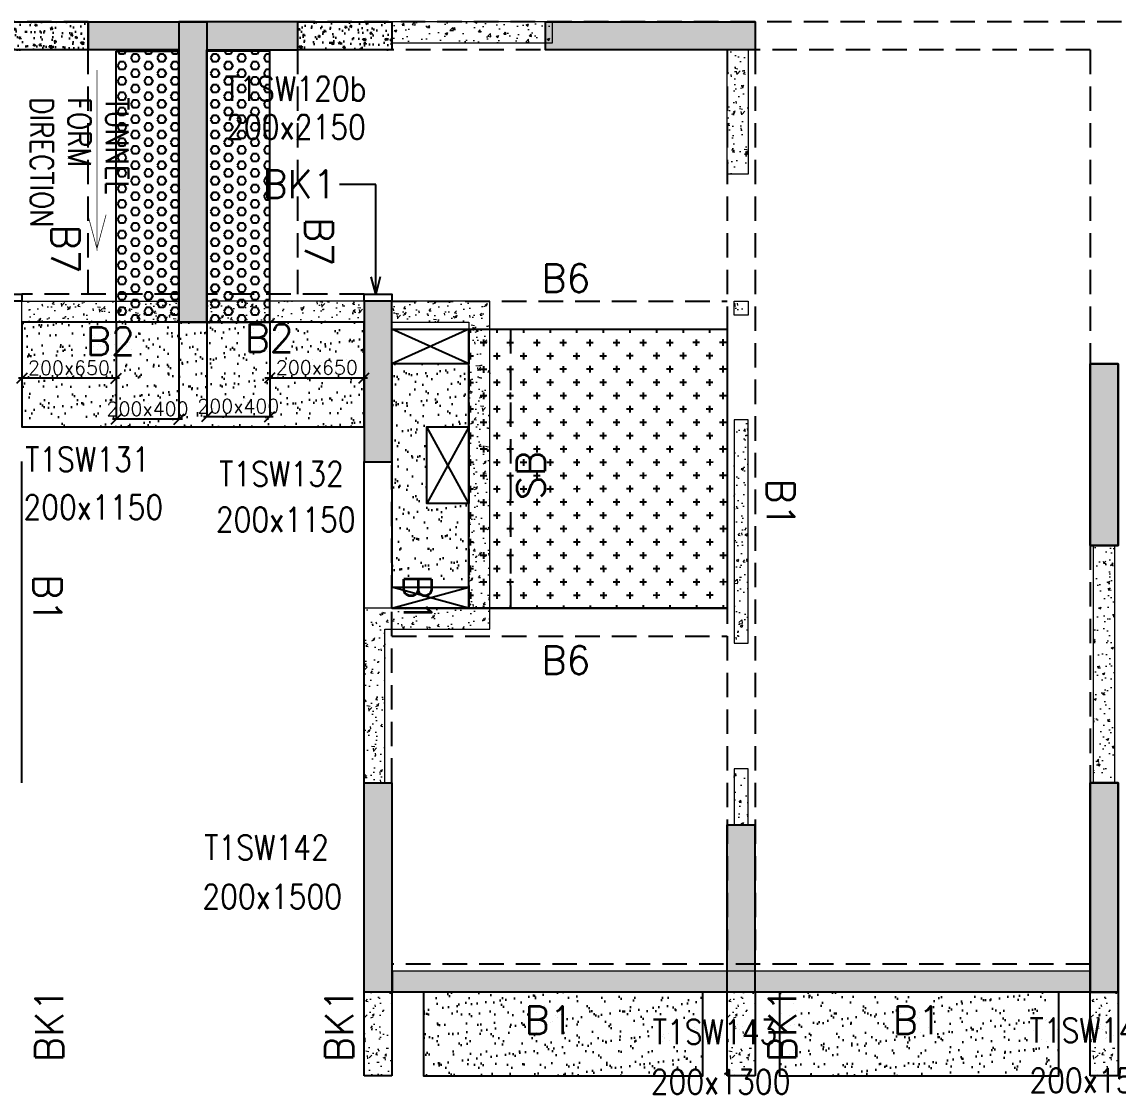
# Model space of a CAD drawing. Header units: millimetres. Extents: x 1078357 to 2594950, y -4969473 to -4636555.
# Drawn here: x 1405801 to 1413651, y -4673440 to -4665760 of the extents above; entities that cross this region are included whole.
import ezdxf

# ---------------------------------------------------------------- set-up
doc = ezdxf.new("R2010")
doc.units = ezdxf.units.MM
doc.header["$PDMODE"] = 35
for name, pattern in [('CONTINOUS', [0]), ('HIDDEN', [0.375, 0.25, -0.125]), ('New Retail block$0$CONTINOUS', [0])]:
    doc.linetypes.add(name, pattern=pattern)
doc.layers.get('0').update_dxf_attribs({"lineweight": 0})
doc.layers.get('Defpoints').update_dxf_attribs({"lineweight": 0})
for name, color, linetype, lineweight in [('A-_ANOTDIMA_D-', 6, 'Continuous', 13), ('COL. NO.', 30, 'Continuous', 25), ('COL. SIZE', 7, 'Continuous', 25), ('DIM', 9, 'Continuous', 25), ('HATCH', 8, 'Continuous', 30), ('RCC UPSTAND', 43, 'Continuous', 30), ('S-NON STR RCC WALL', 8, 'Continuous', 0)]:
    doc.layers.add(name, color=color, linetype=linetype, lineweight=lineweight)
for name, color, linetype in [('B-200x325', 201, 'HIDDEN'), ('B-200x375', 41, 'HIDDEN'), ('B-200x650', 241, 'HIDDEN'), ('B-300xSLAB THK.', 151, 'Continuous'), ('BK1-200x650', 241, 'HIDDEN'), ('DC BEAM NO.', 7, 'Continuous'), ('DROP SLAB', 8, 'Continuous'), ('NON STR. RCC WALL', 6, 'Continuous'), ('S-COLUMN_SHEAR WALL', 1, 'Continuous'), ('S-PROJECTION', 54, 'New Retail block$0$CONTINOUS'), ('SLAB FOLD', 8, 'Continuous'), ('TEXT', 7, 'Continuous')]:
    doc.layers.add(name, color=color, linetype=linetype)
doc.styles.add('Roman', font='romans')
doc.styles.add('ROMANS', font='romans.shx', dxfattribs={"width": 0.85})
doc.dimstyles.new('HARESH', dxfattribs={"dimtxt": 150, "dimasz": 75, "dimexe": 0, "dimexo": 0, "dimgap": 25, "dimtad": 1, "dimdec": 0, "dimdsep": 46, "dimtxsty": 'Roman', "dimblk": 'OBLIQUE', "dimcen": 225, "dimdle": 25, "dimclrd": 2, "dimclre": 2, "dimclrt": 7, "dimadec": 8, "dimazin": 1, "dimtfac": 1, "dimtdec": 0, "dimtmove": 0, "dimatfit": 0, "dimfxl": 1, "dimlwd": -1, "dimlwe": -1, "dimarcsym": 0})
pattern_1 = [(50, (-4983719.23, 23434810.46), (182.184669, -15.9390855), [19.05, -209.55]), (355, (-4983719.23, 23434810.46), (-35.2434214, 191.0568452), [15.24, -167.6405842]), (100.4514447, (-4983704.05, 23434809.13), (146.9412471, 175.1177519), [16.1900088, -178.0902446]), (46.1842, (-4983719.23, 23434861.26), (271.0790409, -42.042328), [28.575, -314.325]), (96.6355576, (-4983696.64, 23434857.75), (237.404134, 247.4261246), [24.2850231, -267.1356082]), (351.1841512, (-4983719.23, 23434861.26), (237.404134, 247.4261246), [22.859967, -251.459732]), (21, (-4983693.83, 23434848.56), (151.6143913, -102.2651982), [19.05, -209.55]), (326, (-4983693.83, 23434848.56), (61.8020283, 184.1879661), [15.24, -167.64]), (71.451445, (-4983681.2, 23434840.03), (213.4164193, 81.9227689), [16.1900088, -178.0899376]), (37.5, (-4983719.23, 23434810.456), (3.08860325, 84.55503887), [0, -165.608, 0, -170.18, 0, -168.275]), (7.5, (-4983719.23, 23434810.46), (66.8196625, 100.18057482), [0, -97.028, 0, -161.798, 0, -64.135]), (327.5, (-4983775.87, 23434810.456), (135.59059517, -5.728744), [0, -63.5, 0, -198.12, 0, -262.89]), (317.5, (-4983801.27, 23434810.46), (148.1291814, 25.42649103), [0, -82.55, 0, -131.572, 0, -186.69])]
pattern_2 = [(140, (-1789723.74, -7200979.27), (12.550427, 143.4520365), [15, -165]), (85, (-1789723.74, -7200979.27), (-150.438427, -27.7502667), [12, -132]), (190.4514445, (-1789722.7, -7200967.32), (-137.887998, 115.7017693), [12.7480384, -140.2284224]), (136.1842, (-1789763.74, -7200979.27), (33.103856, 213.448266), [22.5, -247.5]), (186.6356355, (-1789760.98, -7200961.49), (-194.82372, 186.932389), [19.122068, -210.342752]), (81.184164, (-1789763.74, -7200979.27), (-194.82372, 186.932389), [18, -198]), (111, (-1789753.74, -7200959.27), (80.523778, 119.3814104), [15, -165]), (56, (-1789753.74, -7200959.27), (-145.030009, 48.6630664), [12, -132]), (161.4514447, (-1789747.03, -7200949.33), (-64.5062306, 168.0444753), [12.748038, -140.2284224]), (127.5, (-1789723.74, -7200979.274), (-66.57877077, 2.43197106), [0, -130.4, 0, -134, 0, -132.5]), (97.5, (-1789723.74, -7200979.274), (-78.8823424, 52.6139075), [0, -76.4, 0, -127.4, 0, -50.5]), (57.5, (-1789723.74, -7201023.874), (4.51097435, 106.7644872), [0, -50, 0, -156, 0, -207]), (47.5, (-1789723.74, -7201043.87), (-20.0209965, 116.6372339), [0, -65, 0, -103.6, 0, -147])]
pattern_3 = [(180, (261151.654, 209214.5), (-7e-15, -54.99261315), [31.75, -63.5]), (300, (261151.654, 209214.5), (47.625, 27.4963066), [31.75, -63.5]), (240, (261119.904, 209214.5), (47.625, -27.4963066), [31.75, -63.5])]

# ---------------------------------------------------------------- blocks, each defined once
blk = doc.blocks.new('_Oblique')
at = {"color": 0, "linetype": 'ByBlock', "lineweight": -2}
blk.add_line((-0.5, -0.5), (0.5, 0.5), dxfattribs=at)
blk = doc.blocks.new('*D1304')
at = {"layer": 'Defpoints', "color": 0, "ltscale": 700, "transparency": 16777216}
for p in [(1406475.9, -4667910.2, 0), (1406926, -4667910.2, 0), (1406475.9, -4668605.2)]:
    blk.add_point(p, dxfattribs=at)
at = {"layer": 'DIM', "color": 2, "ltscale": 700, "transparency": 16777216}
for p, q in [((1406475.9, -4667910.2), (1406475.9, -4668605.2)), ((1406926, -4667910.2), (1406926, -4668605.2)), ((1406951, -4668605.2), (1406450.9, -4668605.2))]:
    blk.add_line(p, q, dxfattribs=at)
at = {"layer": 'DIM', "color": 2, "ltscale": 700, "transparency": 16777216, "xscale": 75, "yscale": 75, "zscale": 75, "rotation": 180}
blk.add_blockref('_Oblique', (1406475.9, -4668605.2), dxfattribs=at)
at = {"layer": 'DIM', "color": 2, "ltscale": 700, "transparency": 16777216, "xscale": 75, "yscale": 75, "zscale": 75}
blk.add_blockref('_Oblique', (1406926, -4668605.2), dxfattribs=at)
at = {"layer": 'DIM', "color": 7, "ltscale": 700, "transparency": 16777216, "insert": (1406700.9, -4668530.2), "char_height": 150, "attachment_point": 5, "style": 'Roman'}
blk.add_mtext('{\\H0.666667x;200x400}', dxfattribs=at)
blk = doc.blocks.new('*D1305')
at = {"layer": 'Defpoints', "color": 0, "ltscale": 700, "transparency": 16777216}
for p in [(1405801.2, -4667910.2, 0), (1406475.9, -4667910.2, 0), (1405801.2, -4668312.3)]:
    blk.add_point(p, dxfattribs=at)
at = {"layer": 'DIM', "color": 2, "ltscale": 700, "transparency": 16777216}
for p, q in [((1405801.2, -4667910.2), (1405801.2, -4668312.3)), ((1406475.9, -4667910.2), (1406475.9, -4668312.3)), ((1406500.9, -4668312.3), (1405776.2, -4668312.3))]:
    blk.add_line(p, q, dxfattribs=at)
at = {"layer": 'DIM', "color": 2, "ltscale": 700, "transparency": 16777216, "xscale": 75, "yscale": 75, "zscale": 75, "rotation": 180}
blk.add_blockref('_Oblique', (1405801.2, -4668312.3), dxfattribs=at)
at = {"layer": 'DIM', "color": 2, "ltscale": 700, "transparency": 16777216, "xscale": 75, "yscale": 75, "zscale": 75}
blk.add_blockref('_Oblique', (1406475.9, -4668312.3), dxfattribs=at)
at = {"layer": 'DIM', "color": 7, "ltscale": 700, "transparency": 16777216, "insert": (1406138.6, -4668237.3), "char_height": 150, "attachment_point": 5, "style": 'Roman'}
blk.add_mtext('{\\H0.666667x;200x650}', dxfattribs=at)
blk = doc.blocks.new('*D1306')
at = {"layer": 'Defpoints', "color": 0, "ltscale": 700, "transparency": 16777216}
for p in [(1407126, -4667910.2, 0), (1407576.2, -4667910.2, 0), (1407576.2, -4668587)]:
    blk.add_point(p, dxfattribs=at)
at = {"layer": 'DIM', "color": 2, "ltscale": 700, "transparency": 16777216}
for p, q in [((1407126, -4667910.2), (1407126, -4668587)), ((1407576.2, -4667910.2), (1407576.2, -4668587)), ((1407101, -4668587), (1407601.2, -4668587))]:
    blk.add_line(p, q, dxfattribs=at)
at = {"layer": 'DIM', "color": 2, "ltscale": 700, "transparency": 16777216, "xscale": 75, "yscale": 75, "zscale": 75, "rotation": 180}
blk.add_blockref('_Oblique', (1407126, -4668587), dxfattribs=at)
at = {"layer": 'DIM', "color": 2, "ltscale": 700, "transparency": 16777216, "xscale": 75, "yscale": 75, "zscale": 75}
blk.add_blockref('_Oblique', (1407576.2, -4668587), dxfattribs=at)
at = {"layer": 'DIM', "color": 7, "ltscale": 700, "transparency": 16777216, "insert": (1407351.1, -4668512), "char_height": 150, "attachment_point": 5, "style": 'Roman'}
blk.add_mtext('{\\H0.666667x;200x400}', dxfattribs=at)
blk = doc.blocks.new('*D1307')
at = {"layer": 'Defpoints', "color": 0, "ltscale": 700, "transparency": 16777216}
for p in [(1407576.2, -4667910.2, 0), (1408251, -4667910.2, 0), (1408251, -4668310.3)]:
    blk.add_point(p, dxfattribs=at)
at = {"layer": 'DIM', "color": 2, "ltscale": 700, "transparency": 16777216}
for p, q in [((1407576.2, -4667910.2), (1407576.2, -4668310.3)), ((1408251, -4667910.2), (1408251, -4668310.3)), ((1407551.2, -4668310.3), (1408276, -4668310.3))]:
    blk.add_line(p, q, dxfattribs=at)
at = {"layer": 'DIM', "color": 2, "ltscale": 700, "transparency": 16777216, "xscale": 75, "yscale": 75, "zscale": 75, "rotation": 180}
blk.add_blockref('_Oblique', (1407576.2, -4668310.3), dxfattribs=at)
at = {"layer": 'DIM', "color": 2, "ltscale": 700, "transparency": 16777216, "xscale": 75, "yscale": 75, "zscale": 75}
blk.add_blockref('_Oblique', (1408251, -4668310.3), dxfattribs=at)
at = {"layer": 'DIM', "color": 7, "ltscale": 700, "transparency": 16777216, "insert": (1407913.6, -4668235.3), "char_height": 150, "attachment_point": 5, "style": 'Roman'}
blk.add_mtext('{\\H0.666667x;200x650}', dxfattribs=at)
blk = doc.blocks.new('G$CD63B60BD')
at = {"layer": 'COL. NO.', "linetype": 'Continuous', "style": 'ROMANS', "width": 0.85}
for s, p in [('T1SW120b', (51580.2, 6384.1, -320.4)), ('T1SW131', (50148.3, 3730, -320.4)), ('T1SW132', (51538, 3625.4, -320.4)), ('T1SW142', (51431.2, 948.8, -320.4)), ('T1SW143', (54642.4, -371.8, -320.4)), ('T1SW144', (57341.1, -360.2, -320.4))]:
    blk.add_text(s, height=175, dxfattribs=at).set_placement(p)
at = {"layer": 'COL. SIZE', "linetype": 'Continuous', "style": 'ROMANS', "width": 0.85}
for s, p in [('200x2150', (51587.7, 6109.9, -320.4)), ('200x1150', (50135.8, 3386.6, -320.4)), ('200x1150', (51513.8, 3298.1, -320.4)), ('200x1500', (51417, 597.2, -320.4)), ('200x1500', (57339.9, -719.7, -320.4)), ('200x1300', (54628.2, -730, -320.4))]:
    blk.add_text(s, height=175, dxfattribs=at).set_placement(p)

msp = doc.modelspace()

# ---------------------------------------------------------------- hatches: boundary and pattern name
at = {"layer": 'DROP SLAB'}
h = msp.add_hatch(dxfattribs=at)
h.set_pattern_fill('CROSS', color=8, scale=15, angle=0.03079)
h.set_pattern_definition([(180.03079016, (-5200414.67, 23432954.28), (-95.19879988, -95.3011726), [47.625, -142.875]), (270.03079016, (-5200438.49, 23432978.08), (95.3011726, -95.19879988), [47.625, -142.875])])
h.paths.add_polyline_path([(1409001.2, -4667959.7), (1410851.2, -4667959.7), (1410851.2, -4669959.5), (1409001.2, -4669959.5)])
at = {"layer": 'HATCH'}
h = msp.add_hatch(dxfattribs=at)
h.set_pattern_fill('AR-SAND', color=8, scale=3, angle=179.97015)
h.set_pattern_definition([(37.47015413, (-3705481.5, 18698798.9), (-4.72361136, 146.8264517), [0, -115.824, 0, -129.54, 0, -123.825]), (7.4701541, (-3705481.5, 18698798.9), (134.9689868, 214.9772528), [0, -62.484, 0, -104.394, 0, -40.005]), (327.4701541, (-3705575.23, 18698798.95), (237.2979035, 0.3075449), [0, -38.1, 0, -137.16, 0, -179.07]), (317.4701541, (-3705575.23, 18698798.95), (229.1017424, 66.759465), [0, -19.05, 0, -89.916, 0, -102.87])])
h.paths.add_polyline_path([(1408251.5, -4667909.7), (1405801.5, -4667909.7), (1405801.5, -4668509.7), (1408251.5, -4668509.7)])
h = msp.add_hatch(dxfattribs=at)
h.set_pattern_fill('AR-SAND', color=8, scale=3, angle=179.97015)
h.set_pattern_definition([(37.47015413, (-3705481.45, 18698798.9), (-4.72361136, 146.8264517), [0, -115.824, 0, -129.54, 0, -123.825]), (7.4701541, (-3705481.45, 18698798.9), (134.9689868, 214.9772528), [0, -62.484, 0, -104.394, 0, -40.005]), (327.4701541, (-3705575.18, 18698798.95), (237.2979035, 0.3075449), [0, -38.1, 0, -137.16, 0, -179.07]), (317.4701541, (-3705575.18, 18698798.95), (229.1017424, 66.759465), [0, -19.05, 0, -89.916, 0, -102.87])])
h.paths.add_polyline_path([(1408251.5, -4667909.7), (1405801.5, -4667909.7), (1405801.5, -4668659.6), (1408251.5, -4668659.6)])
h = msp.add_hatch(dxfattribs=at)
h.set_pattern_fill('AR-SAND', color=8, scale=3, angle=180.02985)
h.set_pattern_definition([(37.47015413, (-4813216.87, 23606765.77), (-4.72361136, 146.8264517), [0, -115.824, 0, -129.54, 0, -123.825]), (7.4701541, (-4813216.87, 23606765.77), (134.9689868, 214.9772528), [0, -62.484, 0, -104.394, 0, -40.005]), (327.47015413, (-4813310.6, 23606765.82), (237.29790347, 0.3075449), [0, -38.1, 0, -137.16, 0, -179.07]), (317.4701541, (-4813310.6, 23606765.82), (229.1017424, 66.759465), [0, -19.05, 0, -89.916, 0, -102.87])])
h.paths.add_polyline_path([(1408451.2, -4669809.7), (1409001.2, -4669809.7), (1409001.2, -4669209.6), (1408701.2, -4669209.6), (1408701.2, -4668659.7), (1409001.2, -4668659.7), (1409001.2, -4668209.7), (1408451.2, -4668209.7)])
h = msp.add_hatch(dxfattribs=at)
h.set_pattern_fill('AR-SAND', color=8, scale=3, angle=179.97015)
h.set_pattern_definition([(37.47015413, (-3712006.5, 18698798.92), (-4.72361136, 146.8264517), [0, -115.824, 0, -129.54, 0, -123.825]), (7.4701541, (-3712006.5, 18698798.92), (134.9689868, 214.9772528), [0, -62.484, 0, -104.394, 0, -40.005]), (327.4701541, (-3712100.23, 18698798.96), (237.2979035, 0.3075449), [0, -38.1, 0, -137.16, 0, -179.07]), (317.4701541, (-3712100.23, 18698798.96), (229.1017424, 66.759465), [0, -19.05, 0, -89.916, 0, -102.87])])
h.paths.add_polyline_path([(1410676.5, -4672709.7), (1408676.5, -4672709.7), (1408676.5, -4673309.7), (1410676.5, -4673309.7)])
h = msp.add_hatch(dxfattribs=at)
h.set_pattern_fill('AR-SAND', color=8, scale=3, angle=179.97015)
h.set_pattern_definition([(37.47015413, (-3714556.5, 18698798.92), (-4.72361136, 146.8264517), [0, -115.824, 0, -129.54, 0, -123.825]), (7.4701541, (-3714556.5, 18698798.92), (134.9689868, 214.9772528), [0, -62.484, 0, -104.394, 0, -40.005]), (327.4701541, (-3714650.23, 18698798.96), (237.2979035, 0.3075449), [0, -38.1, 0, -137.16, 0, -179.07]), (317.4701541, (-3714650.23, 18698798.96), (229.1017424, 66.759465), [0, -19.05, 0, -89.916, 0, -102.87])])
h.paths.add_polyline_path([(1413226.5, -4672709.7), (1411226.5, -4672709.7), (1411226.5, -4673309.7), (1413226.5, -4673309.7)])
at = {"layer": 'RCC UPSTAND'}
h = msp.add_hatch(dxfattribs=at)
h.set_pattern_fill('AR-CONC', color=8, scale=20, angle=90)
h.set_pattern_definition(pattern_2)
h.paths.add_polyline_path([(1405601.3, -4665759.7), (1406276.3, -4665759.7), (1406276.3, -4665959.7), (1405601.3, -4665959.7)])
h = msp.add_hatch(dxfattribs=at)
h.set_pattern_fill('AR-CONC', color=8, scale=20, angle=90)
h.set_pattern_definition(pattern_2)
h.paths.add_polyline_path([(1407776.3, -4665759.7), (1408451.3, -4665759.7), (1408451.3, -4665959.7), (1407776.3, -4665959.7)])
at = {"layer": 'S-COLUMN_SHEAR WALL', "lineweight": 25}
h = msp.add_hatch(color=1, dxfattribs=at)
h.dxf.hatch_style = 1
h.paths.add_polyline_path([(1406926.3, -4665959.7), (1406276.3, -4665959.7), (1406276.3, -4665759.7), (1407126.3, -4665759.7), (1407126.3, -4667909.7), (1406926.3, -4667909.7)])
at = {"layer": 'S-COLUMN_SHEAR WALL', "lineweight": 25, "extrusion": (1.00316e-06, -2.11765e-11, 1)}
h = msp.add_hatch(color=1, dxfattribs=at)
h.dxf.hatch_style = 1
h.paths.add_polyline_path([(1407126.3, -4665959.7), (1407776.3, -4665959.7), (1407776.3, -4665759.7), (1406926.3, -4665759.7), (1406926.3, -4667909.7), (1407126.3, -4667909.7)])
at = {"layer": 'S-COLUMN_SHEAR WALL', "lineweight": 25}
h = msp.add_hatch(color=1, dxfattribs=at)
h.dxf.hatch_style = 1
h.paths.add_polyline_path([(1409551.3, -4665759.7), (1411051.3, -4665759.7), (1411051.3, -4665959.7), (1409551.3, -4665959.7)])
at = {"layer": 'S-COLUMN_SHEAR WALL', "lineweight": 25, "extrusion": (1.00316e-06, -2.11765e-11, 1)}
h = msp.add_hatch(color=1, dxfattribs=at)
h.dxf.hatch_style = 1
h.paths.add_polyline_path([(1408451.3, -4667759.7), (1408251.3, -4667759.7), (1408251.3, -4668909.7), (1408451.3, -4668909.7)])
h = msp.add_hatch(color=1, dxfattribs=at)
h.dxf.hatch_style = 1
h.paths.add_polyline_path([(1413651.3, -4668209.7), (1413451.3, -4668209.7), (1413451.3, -4669509.7), (1413651.3, -4669509.7)])
at = {"layer": 'S-COLUMN_SHEAR WALL', "lineweight": 25, "extrusion": (-1.00316e-06, -1.91639e-11, 1)}
h = msp.add_hatch(color=1, dxfattribs=at)
h.dxf.hatch_style = 1
h.paths.add_polyline_path([(1413451.3, -4668209.7), (1413651.3, -4668209.7), (1413651.3, -4669509.7), (1413451.3, -4669509.7)])
at = {"layer": 'S-COLUMN_SHEAR WALL', "lineweight": 25, "extrusion": (1.00316e-06, -2.11765e-11, 1)}
h = msp.add_hatch(color=1, dxfattribs=at)
h.dxf.hatch_style = 1
h.paths.add_polyline_path([(1408451.2, -4672709.7), (1408251.2, -4672709.7), (1408251.2, -4671209.7), (1408451.2, -4671209.7)])
h = msp.add_hatch(color=1, dxfattribs=at)
h.dxf.hatch_style = 1
h.paths.add_polyline_path([(1413651.2, -4672709.7), (1413451.2, -4672709.7), (1413451.2, -4671209.7), (1413651.2, -4671209.7)])
at = {"layer": 'S-COLUMN_SHEAR WALL', "lineweight": 25, "extrusion": (-1.00316e-06, -1.91639e-11, 1)}
h = msp.add_hatch(color=1, dxfattribs=at)
h.dxf.hatch_style = 1
h.paths.add_polyline_path([(1413451.2, -4672709.7), (1413651.2, -4672709.7), (1413651.2, -4671209.7), (1413451.2, -4671209.7)])
at = {"layer": 'S-COLUMN_SHEAR WALL', "lineweight": 25}
h = msp.add_hatch(color=1, dxfattribs=at)
h.dxf.hatch_style = 1
h.paths.add_polyline_path([(1411051.2, -4671509.7), (1411051.2, -4672709.7), (1410851.2, -4672709.7), (1410851.2, -4671509.7)])
at = {"layer": 'S-NON STR RCC WALL', "ltscale": 700}
h = msp.add_hatch(dxfattribs=at)
h.set_pattern_fill('AR-CONC', color=256)
h.set_pattern_definition([(50, (1377584.87, -4577736.18), (182.18467, -15.93909), [19.05, -209.55]), (355, (1377584.87, -4577736.18), (-35.24342, 191.05685), [15.24, -167.6406]), (100.45144, (1377600.05, -4577737.51), (146.94125, 175.11775), [16.19, -178.09024]), (46.1842, (1377584.87, -4577685.38), (271.07904, -42.04233), [28.575, -314.325]), (96.63556, (1377607.46, -4577688.89), (237.4041, 247.4261), [24.285, -267.1356]), (351.18415, (1377584.87, -4577685.38), (237.4041, 247.4261), [22.86, -251.4597]), (21, (1377610.27, -4577698.08), (151.6144, -102.2652), [19.05, -209.55]), (326, (1377610.27, -4577698.08), (61.80203, 184.18797), [15.24, -167.64]), (71.45144, (1377622.9, -4577706.6), (213.41642, 81.92277), [16.19, -178.08994]), (37.5, (1377584.87, -4577736.18), (3.088603, 84.55504), [0, -165.608, 0, -170.18, 0, -168.275]), (7.5, (1377584.87, -4577736.18), (66.81966, 100.180575), [0, -97.028, 0, -161.798, 0, -64.135]), (327.5, (1377528.225, -4577736.18), (135.590595, -5.728744), [0, -63.5, 0, -198.12, 0, -262.89]), (317.5, (1377502.83, -4577736.18), (148.12918, 25.42649), [0, -82.55, 0, -131.572, 0, -186.69])])
h.paths.add_polyline_path([(1409601.5, -4665759.7), (1408451.5, -4665759.7), (1408451.5, -4665909.7), (1409601.5, -4665909.7)])
at = {"layer": 'S-NON STR RCC WALL'}
h = msp.add_hatch(dxfattribs=at)
h.set_pattern_fill('AR-CONC', color=256, angle=180)
h.set_pattern_definition([(50, (-6040683.71, 28115539.6), (182.184669, -15.93908554), [19.05, -209.55]), (355, (-6040683.71, 28115539.6), (-35.2434214, 191.0568452), [15.24, -167.6405842]), (100.4514447, (-6040668.53, 28115538.27), (146.9412471, 175.1177519), [16.1900088, -178.0902446]), (46.1842, (-6040683.71, 28115590.4), (271.0790409, -42.042328), [28.575, -314.325]), (96.6355576, (-6040661.12, 28115586.9), (237.404134, 247.4261246), [24.2850231, -267.1356082]), (351.1841512, (-6040683.7, 28115590.4), (237.404134, 247.4261246), [22.859967, -251.459732]), (21, (-6040658.31, 28115577.7), (151.6143913, -102.2651982), [19.05, -209.55]), (326, (-6040658.31, 28115577.7), (61.8020283, 184.1879661), [15.24, -167.64]), (71.451445, (-6040645.68, 28115569.17), (213.4164193, 81.9227689), [16.1900088, -178.0899376]), (37.5, (-6040683.713, 28115539.593), (3.08860325, 84.55503887), [0, -165.608, 0, -170.18, 0, -168.275]), (7.5, (-6040683.71, 28115539.59), (66.8196625, 100.18057482), [0, -97.028, 0, -161.798, 0, -64.135]), (327.5, (-6040740.355, 28115539.59), (135.59059517, -5.72874399), [0, -63.5, 0, -198.12, 0, -262.89]), (317.5, (-6040765.76, 28115539.59), (148.1291814, 25.42649103), [0, -82.55, 0, -131.572, 0, -186.69])])
h.paths.add_polyline_path([(1410851.5, -4665959.7), (1411001.4, -4665959.7), (1411001.4, -4666849.7), (1410851.5, -4666849.7)])
h = msp.add_hatch(dxfattribs=at)
h.set_pattern_fill('AR-CONC', color=256)
h.set_pattern_definition(pattern_1)
h.paths.add_polyline_path([(1406926.5, -4667909.7), (1405801.5, -4667909.7), (1405801.5, -4667759.7), (1406926.5, -4667759.7)])
h = msp.add_hatch(dxfattribs=at)
h.set_pattern_fill('AR-CONC', color=256, angle=180)
h.set_pattern_definition(pattern_1)
h.paths.add_polyline_path([(1407126.5, -4667909.7), (1408251.5, -4667909.7), (1408251.5, -4667759.7), (1407126.5, -4667759.7)])
h = msp.add_hatch(dxfattribs=at)
h.set_pattern_fill('AR-CONC', color=256, angle=180)
h.set_pattern_definition(pattern_1)
h.paths.add_polyline_path([(1409151.5, -4670109.7), (1409151.5, -4667759.7), (1408451.5, -4667759.7), (1408451.5, -4667909.7), (1409001.5, -4667909.7), (1409001.5, -4669959.7), (1408251.5, -4669959.7), (1408251.5, -4671209.7), (1408401.5, -4671209.7), (1408401.5, -4670109.7)])
h = msp.add_hatch(dxfattribs=at)
h.set_pattern_fill('AR-CONC', color=256, angle=180)
h.set_pattern_definition([(50, (2508175.99, -9254853.38), (182.184669, -15.9390855), [19.05, -209.55]), (355, (2508175.99, -9254853.38), (-35.2434214, 191.056845), [15.24, -167.640584]), (100.4514447, (2508191.17, -9254854.7), (146.941247, 175.117752), [16.190009, -178.0902446]), (46.1842, (2508176, -9254802.58), (271.079041, -42.042328), [28.575, -314.325]), (96.6355576, (2508198.58, -9254806.08), (237.404134, 247.426125), [24.285023, -267.135608]), (351.184151, (2508176, -9254802.58), (237.404134, 247.426125), [22.859967, -251.459732]), (21, (2508201.39, -9254815.28), (151.6143913, -102.265198), [19.05, -209.55]), (326, (2508201.39, -9254815.28), (61.802028, 184.187966), [15.24, -167.64]), (71.451445, (2508214.03, -9254823.8), (213.416419, 81.922769), [16.190009, -178.0899376]), (37.5, (2508175.99, -9254853.376), (3.08860325, 84.5550389), [0, -165.608, 0, -170.18, 0, -168.275]), (7.5, (2508175.99, -9254853.38), (66.8196625, 100.1805748), [0, -97.028, 0, -161.798, 0, -64.135]), (327.5, (2508119.35, -9254853.376), (135.5905952, -5.728744), [0, -63.5, 0, -198.12, 0, -262.89]), (317.5, (2508093.95, -9254853.38), (148.1291814, 25.426491), [0, -82.55, 0, -131.572, 0, -186.69])])
h.paths.add_polyline_path([(1410901.5, -4667759.5), (1411001.5, -4667759.5), (1411001.5, -4667859.5), (1410901.5, -4667859.5)])
h = msp.add_hatch(dxfattribs=at)
h.set_pattern_fill('AR-CONC', color=256, angle=180)
h.set_pattern_definition([(50, (2508189.2, -9253488.71), (182.184669, -15.9390855), [19.05, -209.55]), (355, (2508189.2, -9253488.71), (-35.2434214, 191.056845), [15.24, -167.640584]), (100.4514447, (2508204.39, -9253490.04), (146.941247, 175.117752), [16.190009, -178.0902446]), (46.1842, (2508189.2, -9253437.9), (271.079041, -42.042328), [28.575, -314.325]), (96.6355576, (2508211.8, -9253441.41), (237.404134, 247.426125), [24.285023, -267.135608]), (351.184151, (2508189.2, -9253437.9), (237.404134, 247.426125), [22.859967, -251.459732]), (21, (2508214.6, -9253450.61), (151.6143913, -102.265198), [19.05, -209.55]), (326, (2508214.6, -9253450.61), (61.802028, 184.187966), [15.24, -167.64]), (71.451445, (2508227.24, -9253459.13), (213.416419, 81.922769), [16.190009, -178.0899376]), (37.5, (2508189.205, -9253488.71), (3.08860325, 84.5550389), [0, -165.608, 0, -170.18, 0, -168.275]), (7.5, (2508189.205, -9253488.71), (66.8196625, 100.1805748), [0, -97.028, 0, -161.798, 0, -64.135]), (327.5, (2508132.56, -9253488.71), (135.5905952, -5.728744), [0, -63.5, 0, -198.12, 0, -262.89]), (317.5, (2508107.16, -9253488.71), (148.1291814, 25.426491), [0, -82.55, 0, -131.572, 0, -186.69])])
h.paths.add_polyline_path([(1410901.5, -4670209.5), (1411001.5, -4670209.5), (1411001.5, -4668609.5), (1410901.5, -4668609.5)])
at = {"layer": 'S-NON STR RCC WALL', "ltscale": 700}
h = msp.add_hatch(dxfattribs=at)
h.set_pattern_fill('AR-CONC', color=256)
h.set_pattern_definition([(50, (280360.15, 106283), (182.184669, -15.9390855), [19.05, -209.55]), (355, (280360.15, 106283), (-35.2434214, 191.056845), [15.24, -167.640584]), (100.4514447, (280375.33, 106281.68), (146.941247, 175.117752), [16.190009, -178.0902446]), (46.1842, (280360.15, 106333.8), (271.079041, -42.042328), [28.575, -314.325]), (96.6355576, (280382.74, 106330.3), (237.404134, 247.426125), [24.285023, -267.135608]), (351.184151, (280360.15, 106333.8), (237.404134, 247.426125), [22.859967, -251.459732]), (21, (280385.55, 106321.1), (151.6143913, -102.265198), [19.05, -209.55]), (326, (280385.55, 106321.1), (61.802028, 184.187966), [15.24, -167.64]), (71.451445, (280398.19, 106312.58), (213.416419, 81.922769), [16.190009, -178.0899376]), (37.5, (280360.15, 106283.004), (3.08860325, 84.5550389), [0, -165.608, 0, -170.18, 0, -168.275]), (7.5, (280360.15, 106283), (66.8196625, 100.1805748), [0, -97.028, 0, -161.798, 0, -64.135]), (327.5, (280303.51, 106283.004), (135.5905952, -5.728744), [0, -63.5, 0, -198.12, 0, -262.89]), (317.5, (280278.11, 106283), (148.1291814, 25.426491), [0, -82.55, 0, -131.572, 0, -186.69])])
h.paths.add_polyline_path([(1413476.5, -4669509.7), (1413626.5, -4669509.7), (1413626.5, -4671209.7), (1413476.5, -4671209.7)])
at = {"layer": 'S-NON STR RCC WALL'}
h = msp.add_hatch(dxfattribs=at)
h.set_pattern_fill('AR-CONC', color=256, angle=180)
h.set_pattern_definition([(50, (1410964.49, -4569469.52), (182.18467, -15.93909), [19.05, -209.55]), (355, (1410964.49, -4569469.52), (-35.24342, 191.05685), [15.24, -167.6406]), (100.45144, (1410979.67, -4569470.85), (146.94125, 175.11775), [16.19, -178.09024]), (46.1842, (1410964.5, -4569418.72), (271.07904, -42.04233), [28.575, -314.325]), (96.63556, (1410987.08, -4569422.23), (237.4041, 247.4261), [24.285, -267.1356]), (351.18415, (1410964.5, -4569418.72), (237.4041, 247.4261), [22.86, -251.4597]), (21, (1410989.89, -4569431.42), (151.6144, -102.2652), [19.05, -209.55]), (326, (1410989.89, -4569431.42), (61.80203, 184.18797), [15.24, -167.64]), (71.45144, (1411002.52, -4569439.95), (213.41642, 81.92277), [16.19, -178.08994]), (37.5, (1410964.49, -4569469.524), (3.088603, 84.55504), [0, -165.608, 0, -170.18, 0, -168.275]), (7.5, (1410964.49, -4569469.52), (66.81966, 100.180575), [0, -97.028, 0, -161.798, 0, -64.135]), (327.5, (1410907.85, -4569469.524), (135.590595, -5.728744), [0, -63.5, 0, -198.12, 0, -262.89]), (317.5, (1410882.45, -4569469.52), (148.12918, 25.42649), [0, -82.55, 0, -131.572, 0, -186.69])])
h.paths.add_polyline_path([(1410901.5, -4671510), (1411001.5, -4671510), (1411001.5, -4671109.5), (1410901.5, -4671109.5)])
h = msp.add_hatch(dxfattribs=at)
h.set_pattern_fill('AR-CONC', color=256, angle=180)
h.set_pattern_definition([(50, (-6080943.95, 28118829.64), (182.184669, -15.93908554), [19.05, -209.55]), (355, (-6080943.95, 28118829.64), (-35.2434214, 191.0568452), [15.24, -167.6405842]), (100.4514447, (-6080928.76, 28118828.32), (146.9412471, 175.1177519), [16.1900088, -178.0902446]), (46.1842, (-6080943.95, 28118880.44), (271.0790409, -42.042328), [28.575, -314.325]), (96.6355576, (-6080921.36, 28118876.94), (237.404134, 247.4261246), [24.2850231, -267.1356082]), (351.1841512, (-6080943.95, 28118880.44), (237.404134, 247.4261246), [22.859967, -251.459732]), (21, (-6080918.55, 28118867.74), (151.6143913, -102.2651982), [19.05, -209.55]), (326, (-6080918.55, 28118867.74), (61.8020283, 184.1879661), [15.24, -167.64]), (71.451445, (-6080905.91, 28118859.22), (213.4164193, 81.9227689), [16.1900088, -178.0899376]), (37.5, (-6080943.946, 28118829.644), (3.08860325, 84.55503887), [0, -165.608, 0, -170.18, 0, -168.275]), (7.5, (-6080943.95, 28118829.64), (66.8196625, 100.18057482), [0, -97.028, 0, -161.798, 0, -64.135]), (327.5, (-6081000.59, 28118829.644), (135.59059517, -5.72874399), [0, -63.5, 0, -198.12, 0, -262.89]), (317.5, (-6081025.99, 28118829.64), (148.1291814, 25.42649103), [0, -82.55, 0, -131.572, 0, -186.69])])
h.paths.add_polyline_path([(1408454.4, -4672709.7), (1413451.5, -4672709.7), (1413451.5, -4672559.7), (1408454.4, -4672559.7)])
h = msp.add_hatch(dxfattribs=at)
h.set_pattern_fill('AR-CONC', color=256, angle=180)
h.set_pattern_definition([(50, (-8221921, 37566397.63), (182.184669, -15.93908554), [19.05, -209.55]), (355, (-8221921, 37566397.63), (-35.2434214, 191.0568452), [15.24, -167.6405842]), (100.4514447, (-8221905.81, 37566396.3), (146.9412471, 175.1177519), [16.1900088, -178.0902446]), (46.1842, (-8221921, 37566448.43), (271.0790409, -42.0423279), [28.575, -314.325]), (96.6355576, (-8221898.4, 37566444.93), (237.404134, 247.4261246), [24.2850231, -267.1356082]), (351.1841512, (-8221921, 37566448.43), (237.404134, 247.4261246), [22.859967, -251.459732]), (21, (-8221895.6, 37566435.73), (151.61439127, -102.2651982), [19.05, -209.55]), (326, (-8221895.6, 37566435.73), (61.80202835, 184.1879661), [15.24, -167.64]), (71.451445, (-8221882.96, 37566427.21), (213.4164193, 81.9227689), [16.1900088, -178.0899376]), (37.5, (-8221920.996, 37566397.63), (3.08860325, 84.55503887), [0, -165.608, 0, -170.18, 0, -168.275]), (7.5, (-8221921, 37566397.63), (66.81966251, 100.18057482), [0, -97.028, 0, -161.798, 0, -64.135]), (327.5, (-8221977.64, 37566397.63), (135.59059517, -5.72874399), [0, -63.5, 0, -198.12, 0, -262.89]), (317.5, (-8222003.04, 37566397.63), (148.1291814, 25.42649103), [0, -82.55, 0, -131.572, 0, -186.69])])
h.paths.add_polyline_path([(1408451.2, -4672709.6), (1408251.3, -4672709.6), (1408251.3, -4673309.6), (1408451.2, -4673309.6), (1408451.3, -4673309.6), (1408451.3, -4672709.8)], is_closed=False)
h = msp.add_hatch(dxfattribs=at)
h.set_pattern_fill('AR-CONC', color=256, angle=180)
h.set_pattern_definition([(50, (-8219320.98, 37566397.57), (182.184669, -15.93908554), [19.05, -209.55]), (355, (-8219320.98, 37566397.57), (-35.2434214, 191.0568452), [15.24, -167.6405842]), (100.4514447, (-8219305.8, 37566396.24), (146.9412471, 175.1177519), [16.1900088, -178.0902446]), (46.1842, (-8219320.98, 37566448.37), (271.0790409, -42.0423279), [28.575, -314.325]), (96.6355576, (-8219298.4, 37566444.87), (237.404134, 247.4261246), [24.2850231, -267.1356082]), (351.1841512, (-8219320.98, 37566448.37), (237.404134, 247.4261246), [22.859967, -251.459732]), (21, (-8219295.58, 37566435.67), (151.61439127, -102.2651982), [19.05, -209.55]), (326, (-8219295.58, 37566435.67), (61.80202835, 184.1879661), [15.24, -167.64]), (71.451445, (-8219282.95, 37566427.15), (213.4164193, 81.9227689), [16.1900088, -178.0899376]), (37.5, (-8219320.98, 37566397.57), (3.08860325, 84.55503887), [0, -165.608, 0, -170.18, 0, -168.275]), (7.5, (-8219320.98, 37566397.57), (66.81966251, 100.18057482), [0, -97.028, 0, -161.798, 0, -64.135]), (327.5, (-8219377.62, 37566397.57), (135.59059517, -5.72874399), [0, -63.5, 0, -198.12, 0, -262.89]), (317.5, (-8219403.02, 37566397.57), (148.1291814, 25.42649103), [0, -82.55, 0, -131.572, 0, -186.69])])
h.paths.add_polyline_path([(1411051.3, -4672709.7), (1410851.3, -4672709.7), (1410851.3, -4673309.7), (1411051.3, -4673309.7), (1411051.3, -4673309.7), (1411051.3, -4672709.8)], is_closed=False)
h = msp.add_hatch(dxfattribs=at)
h.set_pattern_fill('AR-CONC', color=256, angle=180)
h.set_pattern_definition([(50, (-8216720.96, 37566397.57), (182.184669, -15.93908554), [19.05, -209.55]), (355, (-8216720.96, 37566397.57), (-35.2434214, 191.0568452), [15.24, -167.6405842]), (100.4514447, (-8216705.78, 37566396.24), (146.9412471, 175.1177519), [16.1900088, -178.0902446]), (46.1842, (-8216720.96, 37566448.37), (271.0790409, -42.0423279), [28.575, -314.325]), (96.6355576, (-8216698.37, 37566444.87), (237.404134, 247.4261246), [24.2850231, -267.1356082]), (351.1841512, (-8216720.96, 37566448.37), (237.404134, 247.4261246), [22.859967, -251.459732]), (21, (-8216695.56, 37566435.67), (151.61439127, -102.2651982), [19.05, -209.55]), (326, (-8216695.56, 37566435.67), (61.80202835, 184.1879661), [15.24, -167.64]), (71.451445, (-8216682.92, 37566427.15), (213.4164193, 81.9227689), [16.1900088, -178.0899376]), (37.5, (-8216720.96, 37566397.57), (3.08860325, 84.55503887), [0, -165.608, 0, -170.18, 0, -168.275]), (7.5, (-8216720.96, 37566397.57), (66.81966251, 100.18057482), [0, -97.028, 0, -161.798, 0, -64.135]), (327.5, (-8216777.6, 37566397.57), (135.59059517, -5.72874399), [0, -63.5, 0, -198.12, 0, -262.89]), (317.5, (-8216803, 37566397.57), (148.1291814, 25.42649103), [0, -82.55, 0, -131.572, 0, -186.69])])
h.paths.add_polyline_path([(1413651.3, -4672709.7), (1413451.3, -4672709.7), (1413451.3, -4673309.7), (1413651.3, -4673309.7), (1413651.3, -4673309.7), (1413651.3, -4672709.8)], is_closed=False)
at = {"layer": 'SLAB FOLD', "ltscale": 1000}
h = msp.add_hatch(dxfattribs=at)
h.set_pattern_fill('HEX', color=8, scale=10, angle=180)
h.set_pattern_definition(pattern_3)
h.paths.add_polyline_path([(1406926.4, -4665970.3), (1406476.4, -4665970.3), (1406476.4, -4667909.6), (1406926.4, -4667909.6)])
h = msp.add_hatch(dxfattribs=at)
h.set_pattern_fill('HEX', color=8, scale=10, angle=180)
h.set_pattern_definition(pattern_3)
h.paths.add_polyline_path([(1407126.7, -4665970.3), (1407576.7, -4665970.3), (1407576.7, -4667909.6), (1407126.7, -4667909.6)])

# ---------------------------------------------------------------- linework, layer by layer
at = {"color": 2, "ltscale": 1000, "const_width": 5, "elevation": -0.1}
msp.add_lwpolyline([(1406273.7, -4667141.2), (1406338.8, -4667384.2), (1406338.9, -4666104.5), (1406338.8, -4667384.2), (1406404, -4667141.2)], dxfattribs=at)
at = {"layer": 'B-200x325', "ltscale": 700}
for p, q in [((1408451.7, -4667759.7, 0), (1410851.5, -4667759.7, 0)), ((1408451.5, -4670159.5, 0), (1410851.5, -4670159.4, 0))]:
    msp.add_line(p, q, dxfattribs=at)
at = {"layer": 'B-200x325', "linetype": 'Continuous', "ltscale": 700}
for p, q in [((1408451.7, -4667959.7, 0), (1410851.5, -4667959.7, 0)), ((1408451.5, -4669959.5, 0), (1410851.5, -4669959.4, 0))]:
    msp.add_line(p, q, dxfattribs=at)
at = {"layer": 'B-200x375', "ltscale": 700}
for p, q in [((1406276.4, -4667709.7, 0), (1406276.4, -4665959.7, 0)), ((1407776.7, -4667709.7, 0), (1407776.7, -4665959.7, 0))]:
    msp.add_line(p, q, dxfattribs=at)
at = {"layer": 'B-200x375', "linetype": 'Continuous', "ltscale": 700}
for p, q in [((1406476.4, -4667709.7, 0), (1406476.4, -4665970.3, 0)), ((1407576.7, -4667709.7, 0), (1407576.7, -4665970.3, 0))]:
    msp.add_line(p, q, dxfattribs=at)
at = {"layer": 'B-200x650', "linetype": 'HIDDEN', "ltscale": 700}
for p, q in [((1406276.3, -4665759.7, 0), (1400601.5, -4665759.7, 0)), ((1419976.3, -4665759.7, 0), (1407776.3, -4665759.7, 0)), ((1406276.3, -4665959.7, 0), (1400601.5, -4665959.7, 0)), ((1413451.5, -4665959.7, 0), (1407776.3, -4665959.7, 0)), ((1410851.5, -4665959.7, 0), (1410851.5, -4672409.7, 0)), ((1411051.5, -4665959.7, 0), (1411051.5, -4672409.7, 0)), ((1413451.5, -4665959.7, 0), (1413451.5, -4668209.7, 0)), ((1406926.5, -4667709.7, 0), (1405801.5, -4667709.7, 0)), ((1408251.5, -4667709.7, 0), (1407126.5, -4667709.7, 0)), ((1408451.5, -4671209.7, 0), (1408451.5, -4668909.6, 0)), ((1413451.5, -4669509.7, 0), (1413451.5, -4671209.7, 0)), ((1413451.4, -4672509.7, 0), (1408451.4, -4672509.7, 0))]:
    msp.add_line(p, q, dxfattribs=at)
at = {"layer": 'B-200x650', "linetype": 'Continuous', "ltscale": 700}
msp.add_line((1408251.4, -4667909.7, 0), (1405801.5, -4667909.7, 0), dxfattribs=at)
at = {"layer": 'B-200x650', "linetype": 'CONTINOUS', "ltscale": 700}
for p, q in [((1405801.5, -4671209.7, 0), (1405801.5, -4668909.6, 0)), ((1408251.5, -4671209.7, 0), (1408251.5, -4668909.6, 0)), ((1408251.3, -4673309.7, 0), (1408251.3, -4672709.7, 0)), ((1408451.3, -4672709.7, 0), (1408451.3, -4673309.7, 0)), ((1413451.4, -4672709.7, 0), (1408451.4, -4672709.7, 0)), ((1410851.3, -4673309.8, 0), (1410851.3, -4672709.8, 0)), ((1411051.3, -4672709.8, 0), (1411051.3, -4673309.8, 0)), ((1413451.3, -4673309.8, 0), (1413451.3, -4672709.8, 0)), ((1413651.3, -4672709.8, 0), (1413651.3, -4673309.8, 0)), ((1408451.3, -4673309.7, 0), (1408251.3, -4673309.7, 0)), ((1411051.3, -4673309.8, 0), (1410851.3, -4673309.8, 0)), ((1413651.3, -4673309.8, 0), (1413451.3, -4673309.8, 0))]:
    msp.add_line(p, q, dxfattribs=at)
at = {"layer": 'B-300xSLAB THK.', "linetype": 'HIDDEN', "ltscale": 700}
for p, q in [((1409001, -4667959.9, 0), (1409001, -4669959.7, 0)), ((1409301, -4667959.9, 0), (1409301, -4669959.7, 0))]:
    msp.add_line(p, q, dxfattribs=at)
at = {"layer": 'BK1-200x650', "linetype": 'Continuous', "ltscale": 700, "elevation": 0}
for points in [[(1405801.5, -4667759.7), (1405601.5, -4667759.7), (1405601.5, -4667709.6), (1405801.5, -4667709.6)], [(1408451.5, -4667759.7), (1408251.5, -4667759.7), (1408251.5, -4667709.6), (1408451.5, -4667709.6)]]:
    msp.add_lwpolyline(points, close=True, dxfattribs=at)
at = {"layer": 'DROP SLAB', "color": 3, "linetype": 'CONTINOUS', "ltscale": 500}
for p, q in [((1409001.2, -4667959.7, 0), (1408451.2, -4668209.7, 0)), ((1409001.2, -4668209.7, 0), (1408451.4, -4667959.7, 0)), ((1409001.3, -4669209.7, 0), (1408701.2, -4668659.7, 0)), ((1409001.3, -4668659.7, 0), (1408701.2, -4669209.7, 0)), ((1409000.4, -4669959.5, 0), (1408451.2, -4669809.7, 0)), ((1408451.2, -4669959.7, 0), (1409001.2, -4669809.7, 0))]:
    msp.add_line(p, q, dxfattribs=at)
at = {"layer": 'DROP SLAB', "color": 3, "linetype": 'CONTINOUS', "ltscale": 500, "elevation": 0}
for points in [[(1409001.2, -4668209.7), (1408451.4, -4668209.7), (1408451.4, -4667959.7), (1409001.2, -4667959.7)], [(1409001.2, -4667959.7), (1410851.2, -4667959.7), (1410851.2, -4669959.5), (1409001.2, -4669959.5)], [(1409001.2, -4669209.7), (1408701.2, -4669209.7), (1408701.2, -4668659.7), (1409001.2, -4668659.7)], [(1409001.2, -4669959.5), (1408451.2, -4669959.5), (1408451.2, -4669809.7), (1409001.2, -4669809.7)]]:
    msp.add_lwpolyline(points, close=True, dxfattribs=at)
at = {"layer": 'NON STR. RCC WALL', "elevation": 0}
for points in [[(1405601.3, -4665759.7), (1406276.3, -4665759.7), (1406276.3, -4665959.7), (1405601.3, -4665959.7)], [(1407776.3, -4665759.7), (1408451.3, -4665759.7), (1408451.3, -4665959.7), (1407776.3, -4665959.7)]]:
    msp.add_lwpolyline(points, close=True, dxfattribs=at)
at = {"layer": 'S-COLUMN_SHEAR WALL', "color": 1, "lineweight": 25, "elevation": 0}
msp.add_lwpolyline([(1406926.3, -4665959.7), (1406276.3, -4665959.7), (1406276.3, -4665759.7), (1407126.3, -4665759.7), (1407126.3, -4667909.7), (1406926.3, -4667909.7), (1406926.3, -4665959.7)], dxfattribs=at)
at = {"layer": 'S-COLUMN_SHEAR WALL', "color": 1, "lineweight": 25, "extrusion": (1.00316e-06, -2.11765e-11, 1), "elevation": 1.4}
msp.add_lwpolyline([(1407126.3, -4665959.7), (1407776.3, -4665959.7), (1407776.3, -4665759.7), (1406926.3, -4665759.7), (1406926.3, -4667909.7), (1407126.3, -4667909.7), (1407126.3, -4665959.7)], dxfattribs=at)
at = {"layer": 'S-COLUMN_SHEAR WALL', "color": 1, "lineweight": 25, "elevation": 0}
for points in [[(1409551.3, -4665759.7), (1411051.3, -4665759.7), (1411051.3, -4665959.7), (1409551.3, -4665959.7)], [(1410851.2, -4671509.9), (1411051.2, -4671509.9), (1411051.2, -4672709.7), (1410851.2, -4672709.7)]]:
    msp.add_lwpolyline(points, close=True, dxfattribs=at)
at = {"layer": 'S-COLUMN_SHEAR WALL', "color": 1, "lineweight": 25, "extrusion": (1.00316e-06, -2.11765e-11, 1), "elevation": 1.4}
for points in [[(1408451.3, -4667759.7), (1408251.3, -4667759.7), (1408251.3, -4668909.7), (1408451.3, -4668909.7)], [(1413651.3, -4668209.7), (1413451.3, -4668209.7), (1413451.3, -4669509.7), (1413651.3, -4669509.7)], [(1408451.2, -4672709.7), (1408251.2, -4672709.7), (1408251.2, -4671209.7), (1408451.2, -4671209.7)], [(1413651.2, -4672709.7), (1413451.2, -4672709.7), (1413451.2, -4671209.7), (1413651.2, -4671209.7)]]:
    msp.add_lwpolyline(points, close=True, dxfattribs=at)
at = {"layer": 'S-COLUMN_SHEAR WALL', "color": 1, "lineweight": 25, "extrusion": (-1.00316e-06, -1.91639e-11, 1), "elevation": -1.4}
for points in [[(1413451.3, -4668209.7), (1413651.3, -4668209.7), (1413651.3, -4669509.7), (1413451.3, -4669509.7)], [(1413451.2, -4672709.7), (1413651.2, -4672709.7), (1413651.2, -4671209.7), (1413451.2, -4671209.7)]]:
    msp.add_lwpolyline(points, close=True, dxfattribs=at)
at = {"layer": 'S-NON STR RCC WALL', "ltscale": 700, "elevation": 0}
for points in [[(1409601.5, -4665759.7), (1408451.5, -4665759.7), (1408451.5, -4665909.7), (1409601.5, -4665909.7)], [(1410851.5, -4665959.7), (1411001.4, -4665959.7), (1411001.4, -4666849.7), (1410851.5, -4666849.7)], [(1410901.5, -4667759.5), (1411001.5, -4667759.5), (1411001.5, -4667859.5), (1410901.5, -4667859.5)], [(1410901.5, -4670209.5), (1411001.5, -4670209.5), (1411001.5, -4668609.5), (1410901.5, -4668609.5)], [(1413476.5, -4669509.7), (1413626.5, -4669509.7), (1413626.5, -4671209.7), (1413476.5, -4671209.7)]]:
    msp.add_lwpolyline(points, close=True, dxfattribs=at)
at = {"layer": 'S-NON STR RCC WALL', "elevation": 0}
for points in [[(1406926.5, -4667909.7), (1405801.5, -4667909.7), (1405801.5, -4667759.7), (1406926.5, -4667759.7)], [(1407126.5, -4667909.7), (1408251.5, -4667909.7), (1408251.5, -4667759.7), (1407126.5, -4667759.7)], [(1409151.5, -4670109.7), (1409151.5, -4667759.7), (1408451.5, -4667759.7), (1408451.5, -4667909.7), (1409001.5, -4667909.7), (1409001.5, -4669959.7), (1408251.5, -4669959.7), (1408251.5, -4671209.7), (1408401.5, -4671209.7), (1408401.5, -4670109.7)], [(1410901.5, -4671510), (1411001.5, -4671510), (1411001.5, -4671109.5), (1410901.5, -4671109.5)], [(1408454.4, -4672709.7), (1413451.5, -4672709.7), (1413451.5, -4672559.7), (1408454.4, -4672559.7)]]:
    msp.add_lwpolyline(points, close=True, dxfattribs=at)
at = {"layer": 'S-PROJECTION', "elevation": 0}
for points in [[(1408251.5, -4667909.7), (1405801.5, -4667909.7), (1405801.5, -4668659.6), (1408251.5, -4668659.6)], [(1410676.5, -4672709.7), (1408676.5, -4672709.7), (1408676.5, -4673309.7), (1410676.5, -4673309.7)], [(1413226.5, -4672709.7), (1411226.5, -4672709.7), (1411226.5, -4673309.7), (1413226.5, -4673309.7)]]:
    msp.add_lwpolyline(points, close=True, dxfattribs=at)
at = {"layer": 'SLAB FOLD', "color": 8, "ltscale": 1000, "elevation": 0}
for points in [[(1406476.2, -4665970.3), (1406926.2, -4665970.3), (1406926.2, -4667909.6), (1406476.2, -4667909.6)], [(1407576.5, -4665970.3), (1407126.4, -4665970.3), (1407126.4, -4667909.6), (1407576.5, -4667909.6)]]:
    msp.add_lwpolyline(points, close=True, dxfattribs=at)
msp.add_lwpolyline([(1408451.2, -4669809.7), (1409001.2, -4669809.7), (1409001.2, -4669209.6), (1408701.2, -4669209.6), (1408701.2, -4668659.7), (1409001.2, -4668659.7), (1409001.2, -4668209.7), (1408451.2, -4668209.7), (1408451.2, -4669809.7)], dxfattribs=at)

# ---------------------------------------------------------------- block references
at = {"layer": 'A-_ANOTDIMA_D-', "color": 2, "ltscale": 700}
msp.add_blockref('G$CD63B60BD', (1355676.2, -4672709.7, 0), dxfattribs=at)

# ---------------------------------------------------------------- texts
at = {"layer": 'B-200x325', "linetype": 'Continuous', "ltscale": 700, "style": 'ROMANS'}
for p in [(1409521, -4667694.4, -2.7), (1409521.1, -4670431.6, -2.7)]:
    msp.add_text('B6', height=200, rotation=0.00134, dxfattribs=at).set_placement(p)
at = {"layer": 'B-200x375', "linetype": 'Continuous', "ltscale": 700, "style": 'ROMANS'}
for p in [(1407829.1, -4667159.1, -2.7), (1406012.7, -4667211.2, -5.4)]:
    msp.add_text('B7', height=200, rotation=269.99906, dxfattribs=at).set_placement(p)
at = {"layer": 'B-200x650', "linetype": 'HIDDEN', "ltscale": 500, "style": 'ROMANS'}
for rotation, p in [(269.99906, (1411135.3, -4669031, -2.7)), (269.99906, (1405885.4, -4669715.9, -2.7)), (269.99906, (1408535.4, -4669715.9, -2.7)), (0.00094, (1409399.6, -4673010, -2.7)), (0.00094, (1412037.3, -4673010, -2.7))]:
    msp.add_text('B1', height=200, rotation=rotation, dxfattribs=at).set_placement(p)
at = {"layer": 'B-200x650', "linetype": 'CONTINOUS', "ltscale": 700, "style": 'ROMANS'}
for p in [(1406096.9, -4673209.3, 50), (1408174.2, -4673209.3, 50), (1411347, -4673209.4, 50)]:
    msp.add_text('BK1', height=200, rotation=90, dxfattribs=at).set_placement(p)
at = {"layer": 'B-300xSLAB THK.', "linetype": 'Continuous', "ltscale": 700, "style": 'ROMANS'}
msp.add_text('SB', height=200, rotation=90.00094, dxfattribs=at).set_placement((1409545.7, -4669184, -2.7))
at = {"layer": 'BK1-200x650', "linetype": 'Continuous', "ltscale": 700, "style": 'ROMANS'}
msp.add_text('BK1', height=200, rotation=359.99906, dxfattribs=at).set_placement((1407522.6, -4667021.1, -2.7))
at = {"layer": 'DC BEAM NO.', "linetype": 'Continuous', "ltscale": 500, "style": 'ROMANS'}
for p in [(1407396, -4668125.8, -2.7), (1406259.3, -4668146.3, -2.7)]:
    msp.add_text('B2', height=200, dxfattribs=at).set_placement(p)
at = {"layer": 'TEXT', "insert": (1406565, -4666298.9, 0.1), "char_height": 162, "width": 162, "attachment_point": 1, "rotation": 269.99906, "style": 'ROMANS'}
msp.add_mtext('\\pxql;TUNNEL FORM DIRECTION', dxfattribs=at)

# ---------------------------------------------------------------- dimensions: what is measured, and where the dimension line sits
at = {"layer": 'DIM', "ltscale": 700}
for base, p1, p2, picture, middle in [((1405801.2, -4668312.3, 0), (1406475.9, -4667910.2, 0), (1405801.2, -4667910.2, 0), '*D1305', (1406138.6, -4668237.3, 0)), ((1408251, -4668310.3, 0), (1407576.2, -4667910.2, 0), (1408251, -4667910.2, 0), '*D1307', (1407913.6, -4668235.3, 0))]:
    dim = msp.add_linear_dim(base=base, p1=p1, p2=p2, text='{\\H0.666667x;200x650}', dimstyle='HARESH', override={"dimtxsty": 'Roman', "dimtmove": 1}, dxfattribs=at)
    dim.commit()
    dim.dimension.update_dxf_attribs({"geometry": picture, "text_midpoint": middle})
for base, p1, p2, picture, middle in [((1406475.9, -4668605.2, 0), (1406926, -4667910.2, 0), (1406475.9, -4667910.2, 0), '*D1304', (1406700.9, -4668605.2, 0)), ((1407576.2, -4668587, 0), (1407126, -4667910.2, 0), (1407576.2, -4667910.2, 0), '*D1306', (1407351.1, -4668587, 0))]:
    dim = msp.add_linear_dim(base=base, p1=p1, p2=p2, text='{\\H0.666667x;200x400}', dimstyle='HARESH', override={"dimtxsty": 'Roman'}, dxfattribs=at)
    dim.commit()
    dim.dimension.update_dxf_attribs({"geometry": picture, "text_midpoint": middle, "dimtype": 160})

# ---------------------------------------------------------------- leaders
at = {"layer": 'BK1-200x650', "linetype": 'Continuous', "ltscale": 700}
msp.add_leader([(1408335, -4667709.6, 0), (1408335, -4666923.4, 0), (1408076.2, -4666923.4, 0)], dimstyle='HARESH', override={"dimasz": 125, "dimgap": 25, "dimtad": 0, "dimldrblk": 'Open30'}, dxfattribs=at)

doc.saveas('drawing.dxf')
